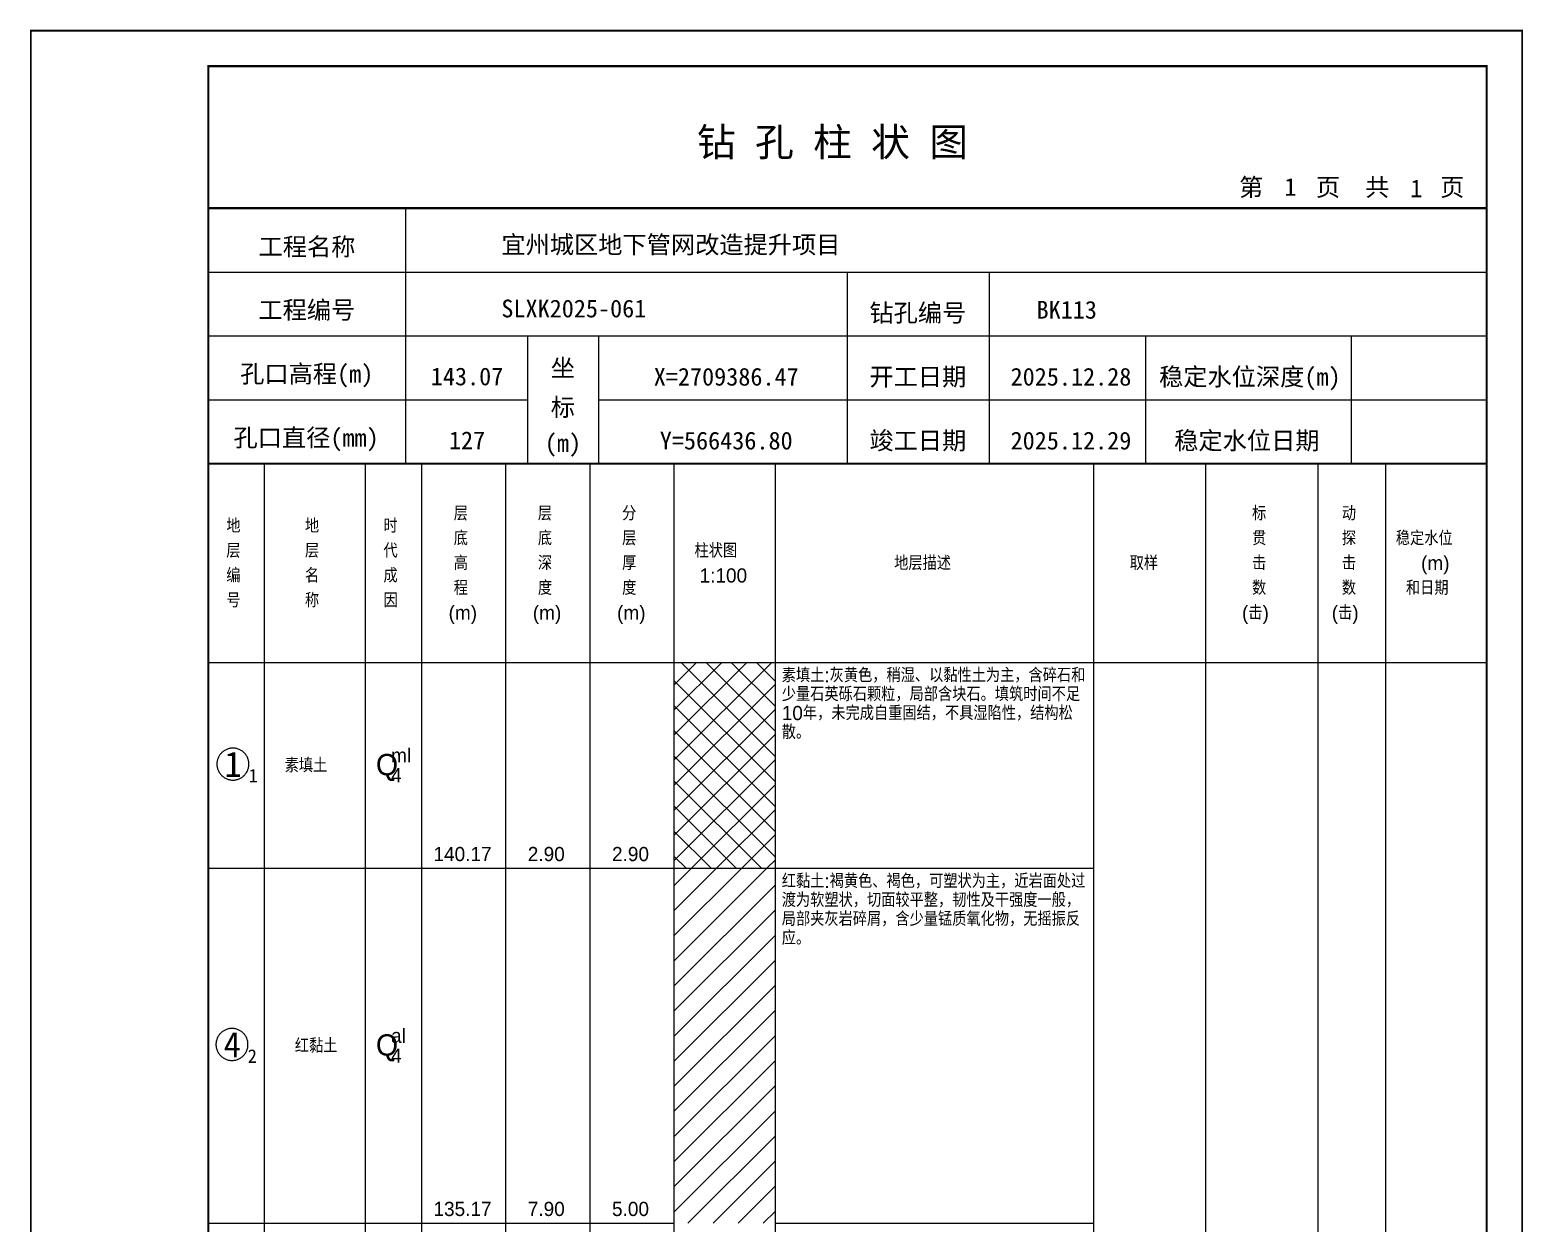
# Model space of a CAD drawing. Header units: millimetres. Extents: x 12489 to 89920, y 4630 to 4927.
# Drawn here: x 37129.3 to 37339.6, y 4758.7 to 4926.8 of the extents above; entities that cross this region are included whole.
import ezdxf
from ezdxf.enums import TextEntityAlignment as Align

# ---------------------------------------------------------------- set-up
doc = ezdxf.new("R2010")
doc.units = ezdxf.units.MM
doc.layers.add('ZZT_TC', color=7, linetype='Continuous')
doc.styles.add('成果图图块', font='', dxfattribs={"height": 2.5})
doc.styles.add('成果图模板', font='')
doc.styles.add('成果图模板标题', font='simhei.ttf')
doc.styles.add('成果图表体', font='Comfont.shx', dxfattribs={"height": 2, "bigfont": 'Hztxt12a.shx'})
doc.styles.get('成果图图块').set_extended_font_data('FangSong_GB2312')
doc.styles.get('成果图模板').set_extended_font_data('FangSong_GB2312')

# ---------------------------------------------------------------- blocks, each defined once
blk = doc.blocks.new('DCBH-1-1-1187', base_point=(0.3, -0.11))
at = {"layer": 'ZZT_TC', "color": 7}
blk.add_polyline3d([(-0.19, 2.31, 0), (-0.3, 2.31, 0), (-0.41, 2.3, 0), (-0.52, 2.29, 0), (-0.63, 2.27, 0), (-0.73, 2.24, 0), (-0.84, 2.21, 0), (-0.95, 2.18, 0), (-1.05, 2.14, 0), (-1.15, 2.09, 0), (-1.25, 2.04, 0), (-1.35, 1.99, 0), (-1.44, 1.93, 0), (-1.53, 1.87, 0), (-1.62, 1.8, 0), (-1.7, 1.73, 0), (-1.78, 1.65, 0), (-1.86, 1.57, 0), (-1.93, 1.49, 0), (-2, 1.4, 0), (-2.06, 1.31, 0), (-2.12, 1.22, 0), (-2.17, 1.12, 0), (-2.22, 1.02, 0), (-2.27, 0.92, 0), (-2.31, 0.82, 0), (-2.34, 0.71, 0), (-2.37, 0.61, 0), (-2.4, 0.5, 0), (-2.41, 0.39, 0), (-2.43, 0.28, 0), (-2.44, 0.17, 0), (-2.44, 0.06, 0), (-2.44, -0.05, 0), (-2.43, -0.16, 0), (-2.41, -0.27, 0), (-2.4, -0.38, 0), (-2.37, -0.49, 0), (-2.34, -0.6, 0), (-2.31, -0.7, 0), (-2.27, -0.8, 0), (-2.22, -0.9, 0), (-2.17, -1, 0), (-2.12, -1.1, 0), (-2.06, -1.19, 0), (-2, -1.28, 0), (-1.93, -1.37, 0), (-1.86, -1.45, 0), (-1.78, -1.53, 0), (-1.7, -1.61, 0), (-1.62, -1.68, 0), (-1.53, -1.75, 0), (-1.44, -1.81, 0), (-1.35, -1.87, 0), (-1.25, -1.93, 0), (-1.15, -1.98, 0), (-1.05, -2.02, 0), (-0.95, -2.06, 0), (-0.84, -2.1, 0), (-0.73, -2.13, 0), (-0.63, -2.15, 0), (-0.52, -2.17, 0), (-0.41, -2.18, 0), (-0.3, -2.19, 0), (-0.19, -2.19, 0), (-0.08, -2.19, 0), (0.03, -2.18, 0), (0.14, -2.17, 0), (0.25, -2.15, 0), (0.36, -2.13, 0), (0.47, -2.1, 0), (0.57, -2.06, 0), (0.67, -2.02, 0), (0.77, -1.98, 0), (0.87, -1.93, 0), (0.97, -1.87, 0), (1.06, -1.81, 0), (1.15, -1.75, 0), (1.24, -1.68, 0), (1.32, -1.61, 0), (1.4, -1.53, 0), (1.48, -1.45, 0), (1.55, -1.37, 0), (1.62, -1.28, 0), (1.68, -1.19, 0), (1.74, -1.1, 0), (1.8, -1, 0), (1.85, -0.9, 0), (1.89, -0.8, 0), (1.93, -0.7, 0), (1.97, -0.6, 0), (2, -0.49, 0), (2.02, -0.38, 0), (2.04, -0.27, 0), (2.05, -0.16, 0), (2.06, -0.05, 0), (2.06, 0.06, 0), (2.06, 0.17, 0), (2.05, 0.28, 0), (2.04, 0.39, 0), (2.02, 0.5, 0), (2, 0.61, 0), (1.97, 0.71, 0), (1.93, 0.82, 0), (1.89, 0.92, 0), (1.85, 1.02, 0), (1.8, 1.12, 0), (1.74, 1.22, 0), (1.68, 1.31, 0), (1.62, 1.4, 0), (1.55, 1.49, 0), (1.48, 1.57, 0), (1.4, 1.65, 0), (1.32, 1.73, 0), (1.24, 1.8, 0), (1.15, 1.87, 0), (1.06, 1.93, 0), (0.97, 1.99, 0), (0.87, 2.04, 0), (0.77, 2.09, 0), (0.67, 2.14, 0), (0.57, 2.18, 0), (0.47, 2.21, 0), (0.36, 2.24, 0), (0.25, 2.27, 0), (0.14, 2.29, 0), (0.03, 2.3, 0), (-0.08, 2.31, 0), (-0.19, 2.31, 0)], dxfattribs=at)
at = {"style": '成果图图块'}
blk.add_text('1', height=3.57, dxfattribs=at).set_placement((-0.16, -1.74), align=Align.CENTER)
blk.add_text('1', height=1.91, dxfattribs=at).set_placement((2.03, -2.53))
blk = doc.blocks.new('DCBH-1-1-1188', base_point=(0.43, -0.11))
at = {"layer": 'ZZT_TC', "color": 7}
blk.add_polyline3d([(-0.19, 2.31, 0), (-0.3, 2.31, 0), (-0.41, 2.3, 0), (-0.52, 2.29, 0), (-0.63, 2.27, 0), (-0.73, 2.24, 0), (-0.84, 2.21, 0), (-0.95, 2.18, 0), (-1.05, 2.14, 0), (-1.15, 2.09, 0), (-1.25, 2.04, 0), (-1.35, 1.99, 0), (-1.44, 1.93, 0), (-1.53, 1.87, 0), (-1.62, 1.8, 0), (-1.7, 1.73, 0), (-1.78, 1.65, 0), (-1.86, 1.57, 0), (-1.93, 1.49, 0), (-2, 1.4, 0), (-2.06, 1.31, 0), (-2.12, 1.22, 0), (-2.17, 1.12, 0), (-2.22, 1.02, 0), (-2.27, 0.92, 0), (-2.31, 0.82, 0), (-2.34, 0.71, 0), (-2.37, 0.61, 0), (-2.4, 0.5, 0), (-2.41, 0.39, 0), (-2.43, 0.28, 0), (-2.44, 0.17, 0), (-2.44, 0.06, 0), (-2.44, -0.05, 0), (-2.43, -0.16, 0), (-2.41, -0.27, 0), (-2.4, -0.38, 0), (-2.37, -0.49, 0), (-2.34, -0.6, 0), (-2.31, -0.7, 0), (-2.27, -0.8, 0), (-2.22, -0.9, 0), (-2.17, -1, 0), (-2.12, -1.1, 0), (-2.06, -1.19, 0), (-2, -1.28, 0), (-1.93, -1.37, 0), (-1.86, -1.45, 0), (-1.78, -1.53, 0), (-1.7, -1.61, 0), (-1.62, -1.68, 0), (-1.53, -1.75, 0), (-1.44, -1.81, 0), (-1.35, -1.87, 0), (-1.25, -1.93, 0), (-1.15, -1.98, 0), (-1.05, -2.02, 0), (-0.95, -2.06, 0), (-0.84, -2.1, 0), (-0.73, -2.13, 0), (-0.63, -2.15, 0), (-0.52, -2.17, 0), (-0.41, -2.18, 0), (-0.3, -2.19, 0), (-0.19, -2.19, 0), (-0.08, -2.19, 0), (0.03, -2.18, 0), (0.14, -2.17, 0), (0.25, -2.15, 0), (0.36, -2.13, 0), (0.47, -2.1, 0), (0.57, -2.06, 0), (0.67, -2.02, 0), (0.77, -1.98, 0), (0.87, -1.93, 0), (0.97, -1.87, 0), (1.06, -1.81, 0), (1.15, -1.75, 0), (1.24, -1.68, 0), (1.32, -1.61, 0), (1.4, -1.53, 0), (1.48, -1.45, 0), (1.55, -1.37, 0), (1.62, -1.28, 0), (1.68, -1.19, 0), (1.74, -1.1, 0), (1.8, -1, 0), (1.85, -0.9, 0), (1.89, -0.8, 0), (1.93, -0.7, 0), (1.97, -0.6, 0), (2, -0.49, 0), (2.02, -0.38, 0), (2.04, -0.27, 0), (2.05, -0.16, 0), (2.06, -0.05, 0), (2.06, 0.06, 0), (2.06, 0.17, 0), (2.05, 0.28, 0), (2.04, 0.39, 0), (2.02, 0.5, 0), (2, 0.61, 0), (1.97, 0.71, 0), (1.93, 0.82, 0), (1.89, 0.92, 0), (1.85, 1.02, 0), (1.8, 1.12, 0), (1.74, 1.22, 0), (1.68, 1.31, 0), (1.62, 1.4, 0), (1.55, 1.49, 0), (1.48, 1.57, 0), (1.4, 1.65, 0), (1.32, 1.73, 0), (1.24, 1.8, 0), (1.15, 1.87, 0), (1.06, 1.93, 0), (0.97, 1.99, 0), (0.87, 2.04, 0), (0.77, 2.09, 0), (0.67, 2.14, 0), (0.57, 2.18, 0), (0.47, 2.21, 0), (0.36, 2.24, 0), (0.25, 2.27, 0), (0.14, 2.29, 0), (0.03, 2.3, 0), (-0.08, 2.31, 0), (-0.19, 2.31, 0)], dxfattribs=at)
at = {"style": '成果图图块'}
blk.add_text('4', height=3.57, dxfattribs=at).set_placement((-0.16, -1.74), align=Align.CENTER)
blk.add_text('2', height=1.91, dxfattribs=at).set_placement((2.03, -2.53))
blk = doc.blocks.new('钻孔柱状图路桥昇龙制图梁世成校核莫家里.dwg113', base_point=(25, 236))
for p, q in [((52.82, 236), (52.82, 272)), ((25, 263), (205, 263)), ((115, 236), (115, 263)), ((135, 236), (135, 263)), ((25, 254), (205, 254)), ((70, 236), (70, 254)), ((80, 236), (80, 254)), ((157, 236), (157, 254)), ((185.95, 236), (185.95, 254)), ((25, 245), (70, 245)), ((80, 245), (205, 245))]:
    blk.add_line(p, q)
for points, const_width in [([(0, 0), (210, 0), (210, 297), (0, 297)], 0.25), ([(25, 5), (205, 5), (205, 292), (25, 292)], 0.3)]:
    blk.add_lwpolyline(points, close=True, dxfattribs=dict(const_width=const_width))
at = {"const_width": 0.3}
for points in [[(25, 272), (205, 272)], [(25, 236), (205, 236)]]:
    blk.add_lwpolyline(points, dxfattribs=at)
for s, height, style, p in [('钻 孔 柱 状 图', 4, '成果图模板标题', (93.8, 279.31)), ('第', 2.5, '成果图模板', (170.12, 273.7)), ('页', 2.5, '成果图模板', (180.96, 273.7)), ('共', 2.5, '成果图模板', (187.88, 273.7)), ('页', 2.5, '成果图模板', (198.44, 273.7)), ('工程名称', 2.5, '成果图模板', (32.07, 265.32)), ('宜州城区地下管网改造提升项目', 2.5, '成果图模板', (66.26, 265.61)), ('工程编号', 2.5, '成果图模板', (32.05, 256.41)), ('SLXK2025-061', 2.5, '成果图模板', (66.26, 256.61)), ('钻孔编号', 2.5, '成果图模板', (118.08, 256)), ('BK113', 2.5, '成果图模板', (141.61, 256.43)), ('孔口高程(m)', 2.5, '成果图模板', (29.48, 247.41)), ('坐', 2.5, '成果图模板', (73.21, 248.24)), ('开工日期', 2.5, '成果图模板', (118.08, 247)), ('稳定水位深度(m)', 2.5, '成果图模板', (158.86, 247)), ('标', 2.5, '成果图模板', (73.21, 242.7)), ('孔口直径(mm)', 2.5, '成果图模板', (28.54, 238.41)), ('(m) ', 2.5, '成果图模板', (72.38, 237.65)), ('竣工日期', 2.5, '成果图模板', (118.08, 238)), ('稳定水位日期', 2.5, '成果图模板', (160.99, 238))]:
    blk.add_text(s, height=height, dxfattribs=dict(style=style)).set_placement(p)
at = {"style": '成果图模板'}
for s, p in [('1', (177.35, 273.74)), ('1', (195.08, 273.53)), ('143.07', (61.43, 247.04)), ('X=2709386.47', (97.92, 247)), ('2025.12.28', (146.46, 247)), ('127', (61.43, 238.04)), ('Y=566436.80', (97.92, 238)), ('2025.12.29', (146.46, 238))]:
    blk.add_text(s, height=2.5, dxfattribs=at).set_placement(p, align=Align.CENTER)

msp = doc.modelspace()

# ---------------------------------------------------------------- hatches: boundary and pattern name
at = {"linetype": 'Continuous'}
h = msp.add_hatch(dxfattribs=at)
h.set_pattern_fill('GKSTT', scale=0.5, style=0, pattern_type=2)
h.set_pattern_definition([(45, (0, 0), (-1.76776695, 1.76776695), []), (135, (0, 0), (-1.76776695, -1.76776695), [])])
h.paths.add_polyline_path([(37220.06, 4808.71), (37234.29, 4808.71), (37234.29, 4837.71), (37220.06, 4837.71)])
h = msp.add_hatch(dxfattribs=at)
h.set_pattern_fill('GKNXT', scale=0.5, style=0, pattern_type=2)
h.set_pattern_definition([(45, (0, 0), (-1.76776695, 1.76776695), [])])
h.paths.add_polyline_path([(37220.06, 4758.71), (37234.29, 4758.71), (37234.29, 4808.71), (37220.06, 4808.71)])

# ---------------------------------------------------------------- linework, layer by layer
at = {"color": 0}
for p, q in [((37154.45, 4837.71), (37162.35, 4837.71)), ((37154.45, 4808.71), (37154.45, 4837.71)), ((37162.35, 4808.71), (37162.35, 4837.71)), ((37154.45, 4808.71), (37162.35, 4808.71)), ((37154.45, 4808.71), (37162.35, 4808.71)), ((37154.45, 4758.71), (37154.45, 4808.71)), ((37162.35, 4758.71), (37162.35, 4808.71)), ((37154.45, 4758.71), (37162.35, 4758.71))]:
    msp.add_line(p, q, dxfattribs=at)
for points in [[(37154.45, 4865.71), (37162.35, 4865.71)], [(37154.45, 4837.71), (37154.45, 4865.71)], [(37162.35, 4837.71), (37162.35, 4865.71)], [(37162.35, 4865.71), (37176.58, 4865.71)], [(37162.35, 4837.71), (37162.35, 4865.71)], [(37176.58, 4837.71), (37176.58, 4865.71)], [(37176.58, 4865.71), (37184.49, 4865.71)], [(37176.58, 4837.71), (37176.58, 4865.71)], [(37184.49, 4837.71), (37184.49, 4865.71)], [(37184.49, 4865.71), (37196.35, 4865.71)], [(37184.49, 4837.71), (37184.49, 4865.71)], [(37196.35, 4837.71), (37196.35, 4865.71)], [(37196.35, 4865.71), (37208.2, 4865.71)], [(37196.35, 4837.71), (37196.35, 4865.71)], [(37208.2, 4837.71), (37208.2, 4865.71)], [(37208.2, 4865.71), (37220.06, 4865.71)], [(37208.2, 4837.71), (37208.2, 4865.71)], [(37220.06, 4837.71), (37220.06, 4865.71)], [(37220.06, 4865.71), (37234.29, 4865.71)], [(37220.06, 4837.71), (37220.06, 4865.71)], [(37234.29, 4837.71), (37234.29, 4865.71)], [(37234.29, 4865.71), (37279.11, 4865.71)], [(37234.29, 4837.71), (37234.29, 4865.71)], [(37279.11, 4837.71), (37279.11, 4865.71)], [(37279.11, 4865.71), (37294.92, 4865.71)], [(37279.11, 4837.71), (37279.11, 4865.71)], [(37294.92, 4837.71), (37294.92, 4865.71)], [(37294.92, 4865.71), (37310.73, 4865.71)], [(37294.92, 4837.71), (37294.92, 4865.71)], [(37310.73, 4837.71), (37310.73, 4865.71)], [(37310.73, 4865.71), (37320.22, 4865.71)], [(37310.73, 4837.71), (37310.73, 4865.71)], [(37320.22, 4837.71), (37320.22, 4865.71)], [(37320.22, 4865.71), (37334.45, 4865.71)], [(37320.22, 4837.71), (37320.22, 4865.71)], [(37334.45, 4837.71), (37334.45, 4865.71)], [(37154.45, 4837.71), (37162.35, 4837.71)], [(37154.45, 4643.71), (37154.45, 4837.71)], [(37154.45, 4837.71), (37162.35, 4837.71)], [(37162.35, 4643.71), (37162.35, 4837.71)], [(37162.35, 4837.71), (37176.58, 4837.71)], [(37162.35, 4643.71), (37162.35, 4837.71)], [(37162.35, 4837.71), (37176.58, 4837.71)], [(37162.35, 4837.71), (37176.58, 4837.71)], [(37162.35, 4808.71), (37162.35, 4837.71)], [(37176.58, 4643.71), (37176.58, 4837.71)], [(37176.58, 4808.71), (37176.58, 4837.71)], [(37176.58, 4837.71), (37184.49, 4837.71)], [(37176.58, 4643.71), (37176.58, 4837.71)], [(37176.58, 4837.71), (37184.49, 4837.71)], [(37176.58, 4837.71), (37184.49, 4837.71)], [(37176.58, 4808.71), (37176.58, 4837.71)], [(37184.49, 4643.71), (37184.49, 4837.71)], [(37184.49, 4808.71), (37184.49, 4837.71)], [(37184.49, 4837.71), (37196.35, 4837.71)], [(37184.49, 4643.71), (37184.49, 4837.71)], [(37184.49, 4837.71), (37196.35, 4837.71)], [(37184.49, 4837.71), (37196.35, 4837.71)], [(37184.49, 4808.71), (37184.49, 4837.71)], [(37196.35, 4643.71), (37196.35, 4837.71)], [(37196.35, 4808.71), (37196.35, 4837.71)], [(37196.35, 4837.71), (37208.2, 4837.71)], [(37196.35, 4643.71), (37196.35, 4837.71)], [(37196.35, 4837.71), (37208.2, 4837.71)], [(37196.35, 4837.71), (37208.2, 4837.71)], [(37196.35, 4808.71), (37196.35, 4837.71)], [(37208.2, 4643.71), (37208.2, 4837.71)], [(37208.2, 4808.71), (37208.2, 4837.71)], [(37208.2, 4837.71), (37220.06, 4837.71)], [(37208.2, 4643.71), (37208.2, 4837.71)], [(37208.2, 4837.71), (37220.06, 4837.71)], [(37208.2, 4837.71), (37220.06, 4837.71)], [(37208.2, 4808.71), (37208.2, 4837.71)], [(37220.06, 4643.71), (37220.06, 4837.71)], [(37220.06, 4808.71), (37220.06, 4837.71)], [(37220.06, 4837.71), (37234.29, 4837.71)], [(37220.06, 4643.71), (37220.06, 4837.71)], [(37220.06, 4837.71), (37234.29, 4837.71)], [(37234.29, 4643.71), (37234.29, 4837.71)], [(37234.29, 4837.71), (37279.11, 4837.71)], [(37234.29, 4643.71), (37234.29, 4837.71)], [(37234.29, 4837.71), (37279.11, 4837.71)], [(37234.29, 4837.71), (37279.11, 4837.71)], [(37234.29, 4808.71), (37234.29, 4837.71)], [(37279.11, 4643.71), (37279.11, 4837.71)], [(37279.11, 4808.71), (37279.11, 4837.71)], [(37279.11, 4837.71), (37294.92, 4837.71)], [(37279.11, 4643.71), (37279.11, 4837.71)], [(37279.11, 4837.71), (37294.92, 4837.71)], [(37294.92, 4643.71), (37294.92, 4837.71)], [(37294.92, 4837.71), (37310.73, 4837.71)], [(37294.92, 4643.71), (37294.92, 4837.71)], [(37294.92, 4837.71), (37310.73, 4837.71)], [(37310.73, 4643.71), (37310.73, 4837.71)], [(37310.73, 4837.71), (37320.22, 4837.71)], [(37310.73, 4643.71), (37310.73, 4837.71)], [(37310.73, 4837.71), (37320.22, 4837.71)], [(37320.22, 4643.71), (37320.22, 4837.71)], [(37320.22, 4837.71), (37334.45, 4837.71)], [(37320.22, 4643.71), (37320.22, 4837.71)], [(37320.22, 4837.71), (37334.45, 4837.71)], [(37334.45, 4643.71), (37334.45, 4837.71)], [(37162.35, 4808.71), (37176.58, 4808.71)], [(37162.35, 4808.71), (37176.58, 4808.71)], [(37162.35, 4758.71), (37162.35, 4808.71)], [(37176.58, 4758.71), (37176.58, 4808.71)], [(37176.58, 4808.71), (37184.49, 4808.71)], [(37176.58, 4808.71), (37184.49, 4808.71)], [(37176.58, 4758.71), (37176.58, 4808.71)], [(37184.49, 4758.71), (37184.49, 4808.71)], [(37184.49, 4808.71), (37196.35, 4808.71)], [(37184.49, 4808.71), (37196.35, 4808.71)], [(37184.49, 4758.71), (37184.49, 4808.71)], [(37196.35, 4758.71), (37196.35, 4808.71)], [(37196.35, 4808.71), (37208.2, 4808.71)], [(37196.35, 4808.71), (37208.2, 4808.71)], [(37196.35, 4758.71), (37196.35, 4808.71)], [(37208.2, 4758.71), (37208.2, 4808.71)], [(37208.2, 4808.71), (37220.06, 4808.71)], [(37208.2, 4808.71), (37220.06, 4808.71)], [(37208.2, 4758.71), (37208.2, 4808.71)], [(37220.06, 4758.71), (37220.06, 4808.71)], [(37234.29, 4808.71), (37279.11, 4808.71)], [(37234.29, 4808.71), (37279.11, 4808.71)], [(37234.29, 4758.71), (37234.29, 4808.71)], [(37279.11, 4758.71), (37279.11, 4808.71)], [(37162.35, 4758.71), (37176.58, 4758.71)], [(37176.58, 4758.71), (37184.49, 4758.71)], [(37184.49, 4758.71), (37196.35, 4758.71)], [(37196.35, 4758.71), (37208.2, 4758.71)], [(37208.2, 4758.71), (37220.06, 4758.71)], [(37234.29, 4758.71), (37279.11, 4758.71)]]:
    msp.add_lwpolyline(points, dxfattribs=at)
at = {"color": 7, "flags": 128}
msp.add_lwpolyline([(37220.06, 4808.71), (37234.29, 4808.71)], dxfattribs=at)

# ---------------------------------------------------------------- block references
for name, p in [('钻孔柱状图路桥昇龙制图梁世成校核莫家里.dwg113', (37154.45, 4865.71)), ('DCBH-1-1-1187', (37158.4, 4823.21)), ('DCBH-1-1-1188', (37158.4, 4783.71))]:
    msp.add_blockref(name, p)

# ---------------------------------------------------------------- texts
at = {"color": 0, "style": '成果图表体'}
for s, height, p in [('层', 2, (37189, 4857.71)), ('层', 2, (37200.85, 4857.71)), ('分', 2, (37212.71, 4857.71)), ('标', 2, (37301.41, 4857.71)), ('动', 2, (37314.05, 4857.71)), ('地', 2, (37156.98, 4855.96)), ('地', 2, (37168.05, 4855.96)), ('时', 2, (37179.11, 4855.96)), ('底', 2, (37189, 4854.21)), ('底', 2, (37200.85, 4854.21)), ('层', 2, (37212.71, 4854.21)), ('贯', 2, (37301.41, 4854.21)), ('探', 2, (37314.05, 4854.21)), ('稳定水位', 2, (37321.65, 4854.21)), ('层', 2, (37156.98, 4852.46)), ('层', 2, (37168.05, 4852.46)), ('代', 2, (37179.11, 4852.46)), ('高', 2, (37189, 4850.71)), ('深', 2, (37200.85, 4850.71)), ('厚', 2, (37212.71, 4850.71)), ('柱状图', 2, (37222.91, 4852.46)), ('地层描述', 2, (37251.02, 4850.71)), ('取样', 2, (37284.18, 4850.71)), ('击', 2, (37301.41, 4850.71)), ('击', 2, (37314.05, 4850.71)), ('(m)', 2, (37325.2, 4850.71)), ('编', 2, (37156.98, 4848.96)), ('名', 2, (37168.05, 4848.96)), ('成', 2, (37179.11, 4848.96)), ('1:100', 2, (37223.62, 4848.96)), ('程', 2, (37189, 4847.21)), ('度', 2, (37200.85, 4847.21)), ('度', 2, (37212.71, 4847.21)), ('数', 2, (37301.41, 4847.21)), ('数', 2, (37314.05, 4847.21)), ('和日期', 2, (37323.07, 4847.21)), ('号', 2, (37156.98, 4845.46)), ('称', 2, (37168.05, 4845.46)), ('因', 2, (37179.11, 4845.46)), ('(m)', 2, (37188.28, 4843.71)), ('(m)', 2, (37200.14, 4843.71)), ('(m)', 2, (37212, 4843.71)), ('(击)', 2, (37299.99, 4843.71)), ('(击)', 2, (37312.63, 4843.71)), ('ml', 2, (37180.18, 4823.61)), ('素填土', 2, (37165.2, 4822.21)), ('Q', 3, (37178.05, 4821.81)), ('4', 2, (37180.18, 4820.81)), ('140.17', 2, (37186.15, 4809.71)), ('2.90', 2, (37199.43, 4809.71)), ('2.90', 2, (37211.29, 4809.71)), ('Q', 3, (37178.05, 4782.31)), ('al', 2, (37180.18, 4784.11)), ('红黏土', 2, (37166.63, 4782.71)), ('4', 2, (37180.18, 4781.31)), ('135.17', 2, (37186.15, 4759.71)), ('7.90', 2, (37199.43, 4759.71)), ('5.00', 2, (37211.29, 4759.71))]:
    msp.add_text(s, height=height, dxfattribs=at).set_placement(p)
at = {"color": 0, "char_height": 2, "width": 43.0292, "attachment_point": 1, "line_spacing_factor": 0.8, "style": '成果图表体'}
for s, insert in [('素填土:灰黄色，稍湿、以黏性土为主，含碎石和少量石英砾石颗粒，局部含块石。填筑时间不足10年，未完成自重固结，不具湿陷性，结构松散。', (37235.19, 4836.91)), ('红黏土:褐黄色、褐色，可塑状为主，近岩面处过渡为软塑状，切面较平整，韧性及干强度一般，局部夹灰岩碎屑，含少量锰质氧化物，无摇振反应。', (37235.19, 4807.91))]:
    msp.add_mtext(s, dxfattribs=dict(at, insert=insert))

doc.saveas('drawing.dxf')
